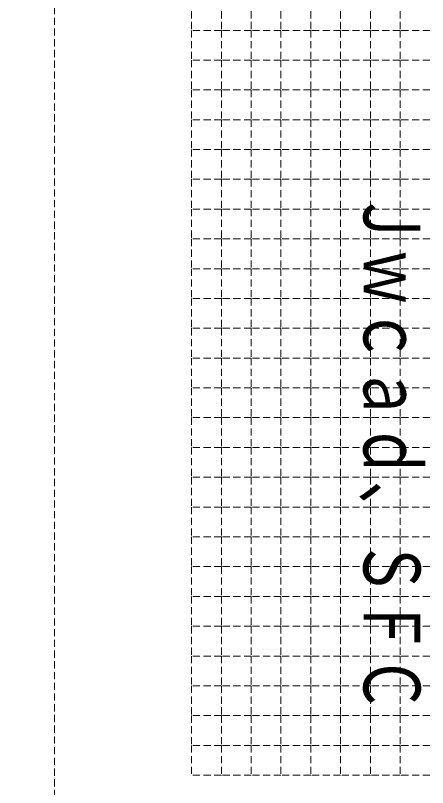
# Model space of a CAD drawing. Units: millimetres on the paper. Extents: x -148 to 387, y -210 to 210.
# Drawn here: x 2.5 to 71.7, y -131.9 to -2.3 of the extents above; entities that cross this region are included whole.
import ezdxf
from ezdxf.enums import TextEntityAlignment as Align

# ---------------------------------------------------------------- set-up
doc = ezdxf.new("R2010")
doc.units = ezdxf.units.MM
doc.linetypes.add('DASHED1', pattern=[1.8, 1.2, -0.6])
doc.layers.add('0-0', color=3, linetype='DASHED1', lineweight=9)
doc.styles.add('ＭＳ ゴシック', font='')
doc.styles.get('ＭＳ ゴシック').set_extended_font_data('MS Gothic')

msp = doc.modelspace()

# ---------------------------------------------------------------- linework, layer by layer
at = {"layer": '0-0'}
for p, q in [((62.101, 0.185), (62.101, -4.815)), ((67.101, 0.185), (67.101, -4.815)), ((62.101, -4.815), (62.101, -9.815)), ((67.101, -4.815), (67.101, -9.815)), ((62.101, -9.815), (62.101, -14.815)), ((67.101, -9.815), (67.101, -14.815)), ((62.101, -14.815), (62.101, -19.815)), ((67.101, -14.815), (67.101, -19.815)), ((62.101, -19.815), (62.101, -24.815)), ((67.101, -19.815), (67.101, -24.815)), ((62.101, -24.815), (62.101, -29.815)), ((67.101, -24.815), (67.101, -29.815)), ((62.101, -29.815), (62.101, -34.815)), ((67.101, -29.815), (67.101, -34.815)), ((62.101, -34.815), (62.101, -39.815)), ((67.101, -34.815), (67.101, -39.815)), ((62.101, -39.815), (62.101, -44.815)), ((67.101, -39.815), (67.101, -44.815)), ((62.101, -44.815), (62.101, -49.815)), ((67.101, -44.815), (67.101, -49.815)), ((62.101, -49.815), (62.101, -54.815)), ((67.101, -49.815), (67.101, -54.815)), ((62.101, -54.815), (62.101, -59.815)), ((67.101, -54.815), (67.101, -59.815)), ((62.101, -59.815), (62.101, -64.815)), ((67.101, -59.815), (67.101, -64.815)), ((62.101, -64.815), (62.101, -69.815)), ((67.101, -64.815), (67.101, -69.815)), ((62.101, -69.815), (62.101, -74.815)), ((67.101, -69.815), (67.101, -74.815)), ((62.101, -74.815), (62.101, -79.815)), ((67.101, -74.815), (67.101, -79.815)), ((62.101, -79.815), (62.101, -84.815)), ((67.101, -79.815), (67.101, -84.815)), ((62.101, -84.815), (62.101, -89.815)), ((67.101, -84.815), (67.101, -89.815)), ((62.101, -89.815), (62.101, -94.815)), ((67.101, -89.815), (67.101, -94.815)), ((62.101, -94.815), (62.101, -99.815)), ((67.101, -94.815), (67.101, -99.815)), ((62.101, -99.815), (62.101, -104.815)), ((67.101, -99.815), (67.101, -104.815)), ((62.101, -104.815), (62.101, -109.815)), ((67.101, -104.815), (67.101, -109.815)), ((62.101, -109.815), (62.101, -114.815)), ((67.101, -109.815), (67.101, -114.815)), ((62.101, -114.815), (62.101, -119.815)), ((67.101, -114.815), (67.101, -119.815)), ((62.101, -119.815), (62.101, -124.815)), ((67.101, -119.815), (67.101, -124.815)), ((62.101, -124.815), (62.101, -129.815)), ((67.101, -124.815), (67.101, -129.815)), ((37.101, -129.815), (32.101, -129.815)), ((42.101, -129.815), (37.101, -129.815)), ((47.101, -129.815), (42.101, -129.815)), ((52.101, -129.815), (47.101, -129.815)), ((57.101, -129.815), (52.101, -129.815)), ((62.101, -129.815), (57.101, -129.815))]:
    msp.add_line(p, q, dxfattribs=at)
for points in [[(9.101, -151.5), (9.101, 151.5), (-116.899, 151.5), (-116.899, -151.5)], [(37.101, 0.185), (32.101, 0.185), (32.101, -4.815)], [(42.101, 0.185), (37.101, 0.185), (37.101, -4.815)], [(47.101, 0.185), (42.101, 0.185), (42.101, -4.815)], [(52.101, 0.185), (47.101, 0.185), (47.101, -4.815)], [(57.101, 0.185), (52.101, 0.185), (52.101, -4.815)], [(62.101, 0.185), (57.101, 0.185), (57.101, -4.815)], [(37.101, -4.815), (32.101, -4.815), (32.101, -9.815)], [(42.101, -4.815), (37.101, -4.815), (37.101, -9.815)], [(47.101, -4.815), (42.101, -4.815), (42.101, -9.815)], [(52.101, -4.815), (47.101, -4.815), (47.101, -9.815)], [(57.101, -4.815), (52.101, -4.815), (52.101, -9.815)], [(62.101, -4.815), (57.101, -4.815), (57.101, -9.815)], [(72.101, -4.815), (67.101, -4.815), (62.101, -4.815)], [(37.101, -9.815), (32.101, -9.815), (32.101, -14.815)], [(42.101, -9.815), (37.101, -9.815), (37.101, -14.815)], [(47.101, -9.815), (42.101, -9.815), (42.101, -14.815)], [(52.101, -9.815), (47.101, -9.815), (47.101, -14.815)], [(57.101, -9.815), (52.101, -9.815), (52.101, -14.815)], [(62.101, -9.815), (57.101, -9.815), (57.101, -14.815)], [(72.101, -9.815), (67.101, -9.815), (62.101, -9.815)], [(37.101, -14.815), (32.101, -14.815), (32.101, -19.815)], [(42.101, -14.815), (37.101, -14.815), (37.101, -19.815)], [(47.101, -14.815), (42.101, -14.815), (42.101, -19.815)], [(52.101, -14.815), (47.101, -14.815), (47.101, -19.815)], [(57.101, -14.815), (52.101, -14.815), (52.101, -19.815)], [(62.101, -14.815), (57.101, -14.815), (57.101, -19.815)], [(72.101, -14.815), (67.101, -14.815), (62.101, -14.815)], [(37.101, -19.815), (32.101, -19.815), (32.101, -24.815)], [(42.101, -19.815), (37.101, -19.815), (37.101, -24.815)], [(47.101, -19.815), (42.101, -19.815), (42.101, -24.815)], [(52.101, -19.815), (47.101, -19.815), (47.101, -24.815)], [(57.101, -19.815), (52.101, -19.815), (52.101, -24.815)], [(62.101, -19.815), (57.101, -19.815), (57.101, -24.815)], [(72.101, -19.815), (67.101, -19.815), (62.101, -19.815)], [(37.101, -24.815), (32.101, -24.815), (32.101, -29.815)], [(42.101, -24.815), (37.101, -24.815), (37.101, -29.815)], [(47.101, -24.815), (42.101, -24.815), (42.101, -29.815)], [(52.101, -24.815), (47.101, -24.815), (47.101, -29.815)], [(57.101, -24.815), (52.101, -24.815), (52.101, -29.815)], [(62.101, -24.815), (57.101, -24.815), (57.101, -29.815)], [(72.101, -24.815), (67.101, -24.815), (62.101, -24.815)], [(37.101, -29.815), (32.101, -29.815), (32.101, -34.815)], [(42.101, -29.815), (37.101, -29.815), (37.101, -34.815)], [(47.101, -29.815), (42.101, -29.815), (42.101, -34.815)], [(52.101, -29.815), (47.101, -29.815), (47.101, -34.815)], [(57.101, -29.815), (52.101, -29.815), (52.101, -34.815)], [(62.101, -29.815), (57.101, -29.815), (57.101, -34.815)], [(72.101, -29.815), (67.101, -29.815), (62.101, -29.815)], [(37.101, -34.815), (32.101, -34.815), (32.101, -39.815)], [(42.101, -34.815), (37.101, -34.815), (37.101, -39.815)], [(47.101, -34.815), (42.101, -34.815), (42.101, -39.815)], [(52.101, -34.815), (47.101, -34.815), (47.101, -39.815)], [(57.101, -34.815), (52.101, -34.815), (52.101, -39.815)], [(62.101, -34.815), (57.101, -34.815), (57.101, -39.815)], [(72.101, -34.815), (67.101, -34.815), (62.101, -34.815)], [(37.101, -39.815), (32.101, -39.815), (32.101, -44.815)], [(42.101, -39.815), (37.101, -39.815), (37.101, -44.815)], [(47.101, -39.815), (42.101, -39.815), (42.101, -44.815)], [(52.101, -39.815), (47.101, -39.815), (47.101, -44.815)], [(57.101, -39.815), (52.101, -39.815), (52.101, -44.815)], [(62.101, -39.815), (57.101, -39.815), (57.101, -44.815)], [(72.101, -39.815), (67.101, -39.815), (62.101, -39.815)], [(37.101, -44.815), (32.101, -44.815), (32.101, -49.815)], [(42.101, -44.815), (37.101, -44.815), (37.101, -49.815)], [(47.101, -44.815), (42.101, -44.815), (42.101, -49.815)], [(52.101, -44.815), (47.101, -44.815), (47.101, -49.815)], [(57.101, -44.815), (52.101, -44.815), (52.101, -49.815)], [(62.101, -44.815), (57.101, -44.815), (57.101, -49.815)], [(72.101, -44.815), (67.101, -44.815), (62.101, -44.815)], [(37.101, -49.815), (32.101, -49.815), (32.101, -54.815)], [(42.101, -49.815), (37.101, -49.815), (37.101, -54.815)], [(47.101, -49.815), (42.101, -49.815), (42.101, -54.815)], [(52.101, -49.815), (47.101, -49.815), (47.101, -54.815)], [(57.101, -49.815), (52.101, -49.815), (52.101, -54.815)], [(62.101, -49.815), (57.101, -49.815), (57.101, -54.815)], [(72.101, -49.815), (67.101, -49.815), (62.101, -49.815)], [(37.101, -54.815), (32.101, -54.815), (32.101, -59.815)], [(42.101, -54.815), (37.101, -54.815), (37.101, -59.815)], [(47.101, -54.815), (42.101, -54.815), (42.101, -59.815)], [(52.101, -54.815), (47.101, -54.815), (47.101, -59.815)], [(57.101, -54.815), (52.101, -54.815), (52.101, -59.815)], [(62.101, -54.815), (57.101, -54.815), (57.101, -59.815)], [(72.101, -54.815), (67.101, -54.815), (62.101, -54.815)], [(37.101, -59.815), (32.101, -59.815), (32.101, -64.815)], [(42.101, -59.815), (37.101, -59.815), (37.101, -64.815)], [(47.101, -59.815), (42.101, -59.815), (42.101, -64.815)], [(52.101, -59.815), (47.101, -59.815), (47.101, -64.815)], [(57.101, -59.815), (52.101, -59.815), (52.101, -64.815)], [(62.101, -59.815), (57.101, -59.815), (57.101, -64.815)], [(72.101, -59.815), (67.101, -59.815), (62.101, -59.815)], [(37.101, -64.815), (32.101, -64.815), (32.101, -69.815)], [(42.101, -64.815), (37.101, -64.815), (37.101, -69.815)], [(47.101, -64.815), (42.101, -64.815), (42.101, -69.815)], [(52.101, -64.815), (47.101, -64.815), (47.101, -69.815)], [(57.101, -64.815), (52.101, -64.815), (52.101, -69.815)], [(62.101, -64.815), (57.101, -64.815), (57.101, -69.815)], [(72.101, -64.815), (67.101, -64.815), (62.101, -64.815)], [(37.101, -69.815), (32.101, -69.815), (32.101, -74.815)], [(42.101, -69.815), (37.101, -69.815), (37.101, -74.815)], [(47.101, -69.815), (42.101, -69.815), (42.101, -74.815)], [(52.101, -69.815), (47.101, -69.815), (47.101, -74.815)], [(57.101, -69.815), (52.101, -69.815), (52.101, -74.815)], [(62.101, -69.815), (57.101, -69.815), (57.101, -74.815)], [(72.101, -69.815), (67.101, -69.815), (62.101, -69.815)], [(37.101, -74.815), (32.101, -74.815), (32.101, -79.815)], [(42.101, -74.815), (37.101, -74.815), (37.101, -79.815)], [(47.101, -74.815), (42.101, -74.815), (42.101, -79.815)], [(52.101, -74.815), (47.101, -74.815), (47.101, -79.815)], [(57.101, -74.815), (52.101, -74.815), (52.101, -79.815)], [(62.101, -74.815), (57.101, -74.815), (57.101, -79.815)], [(72.101, -74.815), (67.101, -74.815), (62.101, -74.815)], [(37.101, -79.815), (32.101, -79.815), (32.101, -84.815)], [(42.101, -79.815), (37.101, -79.815), (37.101, -84.815)], [(47.101, -79.815), (42.101, -79.815), (42.101, -84.815)], [(52.101, -79.815), (47.101, -79.815), (47.101, -84.815)], [(57.101, -79.815), (52.101, -79.815), (52.101, -84.815)], [(62.101, -79.815), (57.101, -79.815), (57.101, -84.815)], [(72.101, -79.815), (67.101, -79.815), (62.101, -79.815)], [(37.101, -84.815), (32.101, -84.815), (32.101, -89.815)], [(42.101, -84.815), (37.101, -84.815), (37.101, -89.815)], [(47.101, -84.815), (42.101, -84.815), (42.101, -89.815)], [(52.101, -84.815), (47.101, -84.815), (47.101, -89.815)], [(57.101, -84.815), (52.101, -84.815), (52.101, -89.815)], [(62.101, -84.815), (57.101, -84.815), (57.101, -89.815)], [(72.101, -84.815), (67.101, -84.815), (62.101, -84.815)], [(37.101, -89.815), (32.101, -89.815), (32.101, -94.815)], [(42.101, -89.815), (37.101, -89.815), (37.101, -94.815)], [(47.101, -89.815), (42.101, -89.815), (42.101, -94.815)], [(52.101, -89.815), (47.101, -89.815), (47.101, -94.815)], [(57.101, -89.815), (52.101, -89.815), (52.101, -94.815)], [(62.101, -89.815), (57.101, -89.815), (57.101, -94.815)], [(72.101, -89.815), (67.101, -89.815), (62.101, -89.815)], [(37.101, -94.815), (32.101, -94.815), (32.101, -99.815)], [(42.101, -94.815), (37.101, -94.815), (37.101, -99.815)], [(47.101, -94.815), (42.101, -94.815), (42.101, -99.815)], [(52.101, -94.815), (47.101, -94.815), (47.101, -99.815)], [(57.101, -94.815), (52.101, -94.815), (52.101, -99.815)], [(62.101, -94.815), (57.101, -94.815), (57.101, -99.815)], [(72.101, -94.815), (67.101, -94.815), (62.101, -94.815)], [(37.101, -99.815), (32.101, -99.815), (32.101, -104.815)], [(42.101, -99.815), (37.101, -99.815), (37.101, -104.815)], [(47.101, -99.815), (42.101, -99.815), (42.101, -104.815)], [(52.101, -99.815), (47.101, -99.815), (47.101, -104.815)], [(57.101, -99.815), (52.101, -99.815), (52.101, -104.815)], [(62.101, -99.815), (57.101, -99.815), (57.101, -104.815)], [(72.101, -99.815), (67.101, -99.815), (62.101, -99.815)], [(37.101, -104.815), (32.101, -104.815), (32.101, -109.815)], [(42.101, -104.815), (37.101, -104.815), (37.101, -109.815)], [(47.101, -104.815), (42.101, -104.815), (42.101, -109.815)], [(52.101, -104.815), (47.101, -104.815), (47.101, -109.815)], [(57.101, -104.815), (52.101, -104.815), (52.101, -109.815)], [(62.101, -104.815), (57.101, -104.815), (57.101, -109.815)], [(72.101, -104.815), (67.101, -104.815), (62.101, -104.815)], [(37.101, -109.815), (32.101, -109.815), (32.101, -114.815)], [(42.101, -109.815), (37.101, -109.815), (37.101, -114.815)], [(47.101, -109.815), (42.101, -109.815), (42.101, -114.815)], [(52.101, -109.815), (47.101, -109.815), (47.101, -114.815)], [(57.101, -109.815), (52.101, -109.815), (52.101, -114.815)], [(62.101, -109.815), (57.101, -109.815), (57.101, -114.815)], [(72.101, -109.815), (67.101, -109.815), (62.101, -109.815)], [(37.101, -114.815), (32.101, -114.815), (32.101, -119.815)], [(42.101, -114.815), (37.101, -114.815), (37.101, -119.815)], [(47.101, -114.815), (42.101, -114.815), (42.101, -119.815)], [(52.101, -114.815), (47.101, -114.815), (47.101, -119.815)], [(57.101, -114.815), (52.101, -114.815), (52.101, -119.815)], [(62.101, -114.815), (57.101, -114.815), (57.101, -119.815)], [(72.101, -114.815), (67.101, -114.815), (62.101, -114.815)], [(37.101, -119.815), (32.101, -119.815), (32.101, -124.815)], [(42.101, -119.815), (37.101, -119.815), (37.101, -124.815)], [(47.101, -119.815), (42.101, -119.815), (42.101, -124.815)], [(52.101, -119.815), (47.101, -119.815), (47.101, -124.815)], [(57.101, -119.815), (52.101, -119.815), (52.101, -124.815)], [(62.101, -119.815), (57.101, -119.815), (57.101, -124.815)], [(72.101, -119.815), (67.101, -119.815), (62.101, -119.815)], [(37.101, -124.815), (32.101, -124.815), (32.101, -129.815)], [(42.101, -124.815), (37.101, -124.815), (37.101, -129.815)], [(47.101, -124.815), (42.101, -124.815), (42.101, -129.815)], [(52.101, -124.815), (47.101, -124.815), (47.101, -129.815)], [(57.101, -124.815), (52.101, -124.815), (52.101, -129.815)], [(62.101, -124.815), (57.101, -124.815), (57.101, -129.815)], [(72.101, -124.815), (67.101, -124.815), (62.101, -124.815)], [(72.101, -129.815), (67.101, -129.815), (62.101, -129.815)]]:
    msp.add_lwpolyline(points, dxfattribs=at)

# ---------------------------------------------------------------- texts
at = {"layer": '0-0', "color": 7, "style": 'ＭＳ ゴシック', "width": 0.75}
msp.add_text('Ｊｗｃａｄ、ＳＦＣ', height=9.531, rotation=270, dxfattribs=at).set_placement((58.101, -31.653), align=Align.BOTTOM_LEFT)

doc.saveas('drawing.dxf')
